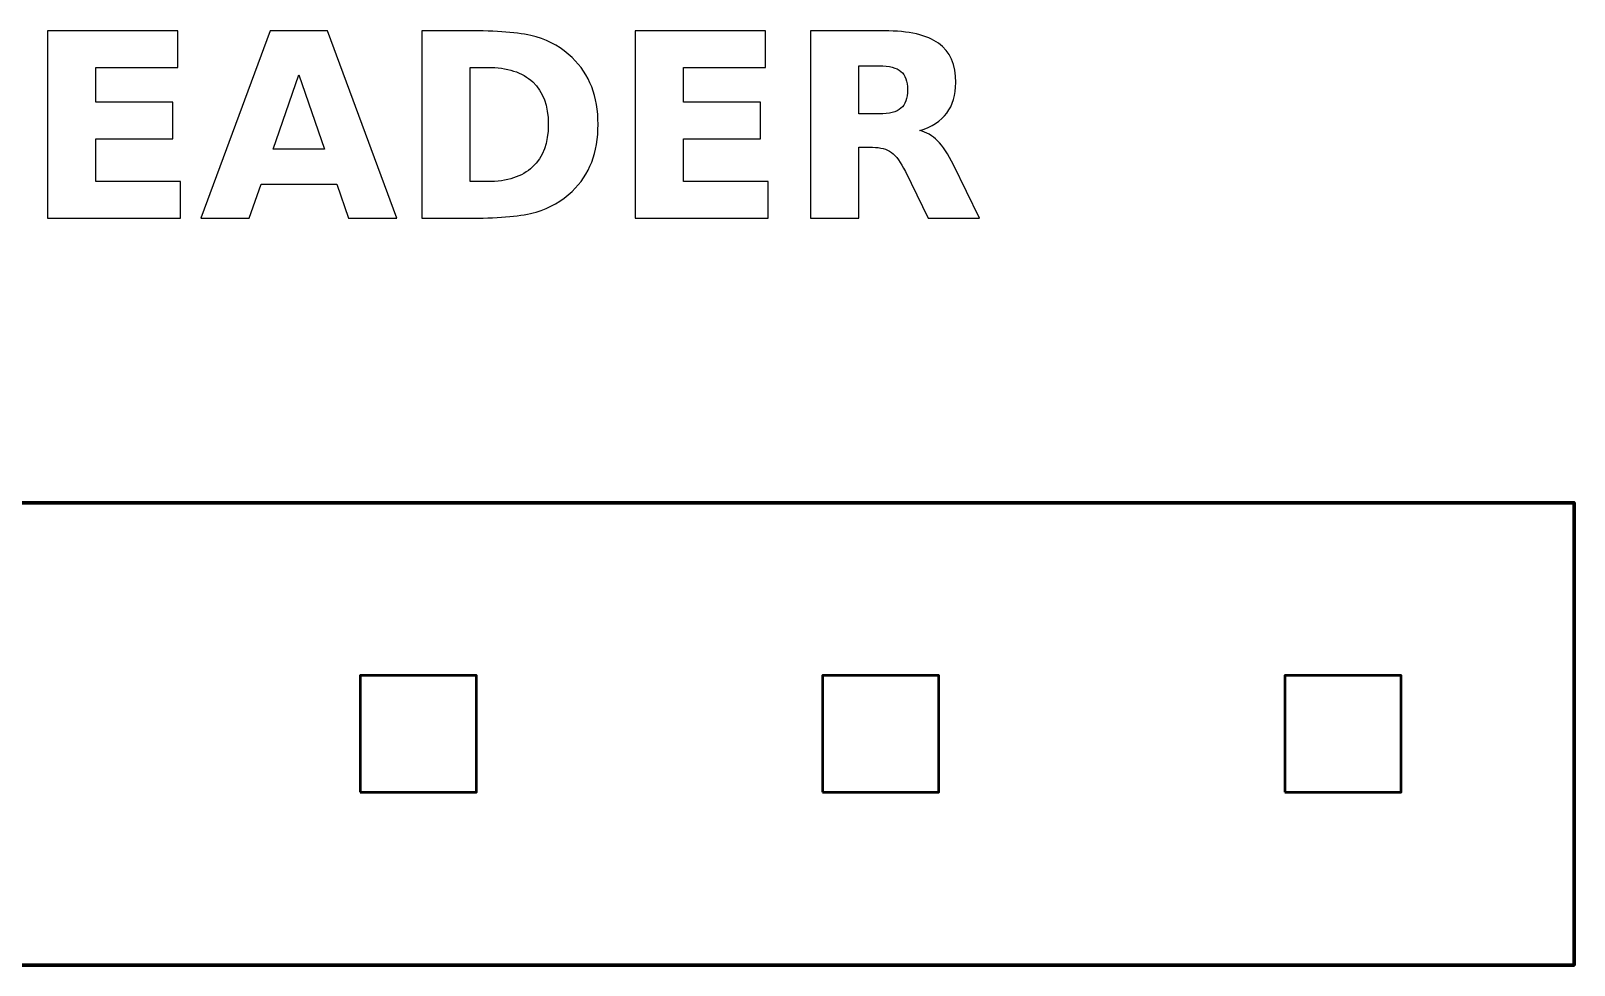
# Model space of a CAD drawing. Header units: centimetres. Extents: x -11.77 to -9.23, y -15.14 to -14.3.
# Drawn here: x -10.078 to -9.23, y -14.977 to -14.464 of the extents above; entities that cross this region are included whole.
import ezdxf

# ---------------------------------------------------------------- set-up
doc = ezdxf.new("R2010")
doc.units = ezdxf.units.CM
doc.header["$MEASUREMENT"] = 0
doc.layers.add('Layer 1', color=7, linetype='Continuous')

msp = doc.modelspace()

# ---------------------------------------------------------------- linework, layer by layer
at = {"layer": 'Layer 1', "color": 7, "lineweight": 100}
msp.add_lwpolyline([(-11.77, -14.977), (-9.23, -14.977), (-9.23, -14.723), (-11.77, -14.723), (-11.77, -14.977)], close=True, dxfattribs=at)
at = {"layer": 'Layer 1', "color": 7, "lineweight": 50}
for points in [[(-9.897, -14.882), (-9.833, -14.882), (-9.833, -14.818), (-9.897, -14.818), (-9.897, -14.882)], [(-9.643, -14.882), (-9.579, -14.882), (-9.579, -14.818), (-9.643, -14.818), (-9.643, -14.882)], [(-9.389, -14.882), (-9.325, -14.882), (-9.325, -14.818), (-9.389, -14.818), (-9.389, -14.882)]]:
    msp.add_lwpolyline(points, close=True, dxfattribs=at)
at = {"layer": 'Layer 1', "color": 250}
for points, knots in [([(-10.06863, -14.46385), (-10.06863, -14.46385), (-9.99704, -14.46385), (-9.99704, -14.46385), (-9.99704, -14.46385), (-9.99704, -14.46385), (-9.99704, -14.48391), (-9.99704, -14.48391), (-9.99704, -14.48391), (-9.99704, -14.48391), (-10.0421, -14.48391), (-10.0421, -14.48391), (-10.0421, -14.48391), (-10.0421, -14.48391), (-10.0421, -14.50306), (-10.0421, -14.50306), (-10.0421, -14.50306), (-10.0421, -14.50306), (-9.99975, -14.50306), (-9.99975, -14.50306), (-9.99975, -14.50306), (-9.99975, -14.50306), (-9.99975, -14.52312), (-9.99975, -14.52312), (-9.99975, -14.52312), (-9.99975, -14.52312), (-10.0421, -14.52312), (-10.0421, -14.52312), (-10.0421, -14.52312), (-10.0421, -14.52312), (-10.0421, -14.54666), (-10.0421, -14.54666), (-10.0421, -14.54666), (-10.0421, -14.54666), (-9.99554, -14.54666), (-9.99554, -14.54666), (-9.99554, -14.54666), (-9.99554, -14.54666), (-9.99554, -14.56672), (-9.99554, -14.56672), (-9.99554, -14.56672), (-9.99554, -14.56672), (-10.06863, -14.56672), (-10.06863, -14.56672), (-10.06863, -14.56672), (-10.06863, -14.56672), (-10.06863, -14.46385), (-10.06863, -14.46385)], [0, 0, 0, 0, 0.083333, 0.083333, 0.083333, 0.083333, 0.166667, 0.166667, 0.166667, 0.166667, 0.25, 0.25, 0.25, 0.25, 0.333333, 0.333333, 0.333333, 0.333333, 0.416667, 0.416667, 0.416667, 0.416667, 0.5, 0.5, 0.5, 0.5, 0.583333, 0.583333, 0.583333, 0.583333, 0.666667, 0.666667, 0.666667, 0.666667, 0.75, 0.75, 0.75, 0.75, 0.833333, 0.833333, 0.833333, 0.833333, 0.916667, 0.916667, 0.916667, 0.916667, 1, 1, 1, 1]), ([(-9.90981, -14.548), (-9.90981, -14.548), (-9.9513, -14.548), (-9.9513, -14.548), (-9.9513, -14.548), (-9.9513, -14.548), (-9.95784, -14.56672), (-9.95784, -14.56672), (-9.95784, -14.56672), (-9.95784, -14.56672), (-9.98451, -14.56672), (-9.98451, -14.56672), (-9.98451, -14.56672), (-9.98451, -14.56672), (-9.94641, -14.46385), (-9.94641, -14.46385), (-9.94641, -14.46385), (-9.94641, -14.46385), (-9.91478, -14.46385), (-9.91478, -14.46385), (-9.91478, -14.46385), (-9.91478, -14.46385), (-9.87668, -14.56672), (-9.87668, -14.56672), (-9.87668, -14.56672), (-9.87668, -14.56672), (-9.90335, -14.56672), (-9.90335, -14.56672), (-9.90335, -14.56672), (-9.90335, -14.56672), (-9.90981, -14.548), (-9.90981, -14.548)], [0, 0, 0, 0, 0.125, 0.125, 0.125, 0.125, 0.25, 0.25, 0.25, 0.25, 0.375, 0.375, 0.375, 0.375, 0.5, 0.5, 0.5, 0.5, 0.625, 0.625, 0.625, 0.625, 0.75, 0.75, 0.75, 0.75, 0.875, 0.875, 0.875, 0.875, 1, 1, 1, 1]), ([(-9.86301, -14.46385), (-9.86301, -14.46385), (-9.83502, -14.46385), (-9.83502, -14.46385), (-9.83502, -14.46385), (-9.81941, -14.46385), (-9.80779, -14.46496), (-9.80015, -14.46719), (-9.80015, -14.46719), (-9.7925, -14.46942), (-9.78594, -14.47319), (-9.78046, -14.47853), (-9.78046, -14.47853), (-9.77564, -14.48316), (-9.77207, -14.48852), (-9.76971, -14.49459), (-9.76971, -14.49459), (-9.76739, -14.50063), (-9.76621, -14.5075), (-9.76621, -14.51519), (-9.76621, -14.51519), (-9.76621, -14.52295), (-9.76739, -14.52987), (-9.76971, -14.53596), (-9.76971, -14.53596), (-9.77207, -14.54205), (-9.77564, -14.54741), (-9.78046, -14.55204), (-9.78046, -14.55204), (-9.78599, -14.55738), (-9.7926, -14.56115), (-9.80031, -14.56338), (-9.80031, -14.56338), (-9.80803, -14.56561), (-9.8196, -14.56672), (-9.83502, -14.56672), (-9.83502, -14.56672), (-9.83502, -14.56672), (-9.86301, -14.56672), (-9.86301, -14.56672), (-9.86301, -14.56672), (-9.86301, -14.56672), (-9.86301, -14.46385), (-9.86301, -14.46385)], [0, 0, 0, 0, 0.090909, 0.090909, 0.090909, 0.090909, 0.181818, 0.181818, 0.181818, 0.181818, 0.272727, 0.272727, 0.272727, 0.272727, 0.363636, 0.363636, 0.363636, 0.363636, 0.454545, 0.454545, 0.454545, 0.454545, 0.545455, 0.545455, 0.545455, 0.545455, 0.636364, 0.636364, 0.636364, 0.636364, 0.727273, 0.727273, 0.727273, 0.727273, 0.818182, 0.818182, 0.818182, 0.818182, 0.909091, 0.909091, 0.909091, 0.909091, 1, 1, 1, 1]), ([(-9.74589, -14.46385), (-9.74589, -14.46385), (-9.6743, -14.46385), (-9.6743, -14.46385), (-9.6743, -14.46385), (-9.6743, -14.46385), (-9.6743, -14.48391), (-9.6743, -14.48391), (-9.6743, -14.48391), (-9.6743, -14.48391), (-9.71936, -14.48391), (-9.71936, -14.48391), (-9.71936, -14.48391), (-9.71936, -14.48391), (-9.71936, -14.50306), (-9.71936, -14.50306), (-9.71936, -14.50306), (-9.71936, -14.50306), (-9.67701, -14.50306), (-9.67701, -14.50306), (-9.67701, -14.50306), (-9.67701, -14.50306), (-9.67701, -14.52312), (-9.67701, -14.52312), (-9.67701, -14.52312), (-9.67701, -14.52312), (-9.71936, -14.52312), (-9.71936, -14.52312), (-9.71936, -14.52312), (-9.71936, -14.52312), (-9.71936, -14.54666), (-9.71936, -14.54666), (-9.71936, -14.54666), (-9.71936, -14.54666), (-9.6728, -14.54666), (-9.6728, -14.54666), (-9.6728, -14.54666), (-9.6728, -14.54666), (-9.6728, -14.56672), (-9.6728, -14.56672), (-9.6728, -14.56672), (-9.6728, -14.56672), (-9.74589, -14.56672), (-9.74589, -14.56672), (-9.74589, -14.56672), (-9.74589, -14.56672), (-9.74589, -14.46385), (-9.74589, -14.46385)], [0, 0, 0, 0, 0.083333, 0.083333, 0.083333, 0.083333, 0.166667, 0.166667, 0.166667, 0.166667, 0.25, 0.25, 0.25, 0.25, 0.333333, 0.333333, 0.333333, 0.333333, 0.416667, 0.416667, 0.416667, 0.416667, 0.5, 0.5, 0.5, 0.5, 0.583333, 0.583333, 0.583333, 0.583333, 0.666667, 0.666667, 0.666667, 0.666667, 0.75, 0.75, 0.75, 0.75, 0.833333, 0.833333, 0.833333, 0.833333, 0.916667, 0.916667, 0.916667, 0.916667, 1, 1, 1, 1]), ([(-9.62296, -14.5278), (-9.62296, -14.5278), (-9.62296, -14.56672), (-9.62296, -14.56672), (-9.62296, -14.56672), (-9.62296, -14.56672), (-9.64949, -14.56672), (-9.64949, -14.56672), (-9.64949, -14.56672), (-9.64949, -14.56672), (-9.64949, -14.46385), (-9.64949, -14.46385), (-9.64949, -14.46385), (-9.64949, -14.46385), (-9.60897, -14.46385), (-9.60897, -14.46385), (-9.60897, -14.46385), (-9.59542, -14.46385), (-9.58547, -14.46613), (-9.57917, -14.47067), (-9.57917, -14.47067), (-9.57285, -14.47521), (-9.56969, -14.48241), (-9.56969, -14.49224), (-9.56969, -14.49224), (-9.56969, -14.49903), (-9.57134, -14.50463), (-9.57461, -14.50898), (-9.57461, -14.50898), (-9.5779, -14.51336), (-9.58286, -14.51658), (-9.58947, -14.51863), (-9.58947, -14.51863), (-9.58585, -14.51947), (-9.58258, -14.52133), (-9.57971, -14.52425), (-9.57971, -14.52425), (-9.57684, -14.52716), (-9.57395, -14.53158), (-9.57101, -14.53751), (-9.57101, -14.53751), (-9.57101, -14.53751), (-9.55659, -14.56672), (-9.55659, -14.56672), (-9.55659, -14.56672), (-9.55659, -14.56672), (-9.58486, -14.56672), (-9.58486, -14.56672), (-9.58486, -14.56672), (-9.58486, -14.56672), (-9.5974, -14.54116), (-9.5974, -14.54116), (-9.5974, -14.54116), (-9.59991, -14.53603), (-9.60248, -14.5325), (-9.60509, -14.53062), (-9.60509, -14.53062), (-9.60768, -14.52874), (-9.61113, -14.5278), (-9.61546, -14.5278), (-9.61546, -14.5278), (-9.61546, -14.5278), (-9.62296, -14.5278), (-9.62296, -14.5278)], [0, 0, 0, 0, 0.0625, 0.0625, 0.0625, 0.0625, 0.125, 0.125, 0.125, 0.125, 0.1875, 0.1875, 0.1875, 0.1875, 0.25, 0.25, 0.25, 0.25, 0.3125, 0.3125, 0.3125, 0.3125, 0.375, 0.375, 0.375, 0.375, 0.4375, 0.4375, 0.4375, 0.4375, 0.5, 0.5, 0.5, 0.5, 0.5625, 0.5625, 0.5625, 0.5625, 0.625, 0.625, 0.625, 0.625, 0.6875, 0.6875, 0.6875, 0.6875, 0.75, 0.75, 0.75, 0.75, 0.8125, 0.8125, 0.8125, 0.8125, 0.875, 0.875, 0.875, 0.875, 0.9375, 0.9375, 0.9375, 0.9375, 1, 1, 1, 1]), ([(-9.94469, -14.5289), (-9.94469, -14.5289), (-9.91649, -14.5289), (-9.91649, -14.5289), (-9.91649, -14.5289), (-9.91649, -14.5289), (-9.93056, -14.48798), (-9.93056, -14.48798), (-9.93056, -14.48798), (-9.93056, -14.48798), (-9.94469, -14.5289), (-9.94469, -14.5289)], [0, 0, 0, 0, 0.333333, 0.333333, 0.333333, 0.333333, 0.666667, 0.666667, 0.666667, 0.666667, 1, 1, 1, 1]), ([(-9.83648, -14.48391), (-9.83648, -14.48391), (-9.83648, -14.54666), (-9.83648, -14.54666), (-9.83648, -14.54666), (-9.83648, -14.54666), (-9.82698, -14.54666), (-9.82698, -14.54666), (-9.82698, -14.54666), (-9.81614, -14.54666), (-9.80786, -14.54398), (-9.80215, -14.53859), (-9.80215, -14.53859), (-9.79643, -14.53323), (-9.79356, -14.52542), (-9.79356, -14.51519), (-9.79356, -14.51519), (-9.79356, -14.50498), (-9.79641, -14.49722), (-9.8021, -14.49191), (-9.8021, -14.49191), (-9.80779, -14.48657), (-9.81609, -14.48391), (-9.82698, -14.48391), (-9.82698, -14.48391), (-9.82698, -14.48391), (-9.83648, -14.48391), (-9.83648, -14.48391)], [0, 0, 0, 0, 0.142857, 0.142857, 0.142857, 0.142857, 0.285714, 0.285714, 0.285714, 0.285714, 0.428571, 0.428571, 0.428571, 0.428571, 0.571429, 0.571429, 0.571429, 0.571429, 0.714286, 0.714286, 0.714286, 0.714286, 0.857143, 0.857143, 0.857143, 0.857143, 1, 1, 1, 1]), ([(-9.61179, -14.50948), (-9.60624, -14.50948), (-9.60224, -14.50844), (-9.59984, -14.50637), (-9.59984, -14.50637), (-9.59742, -14.5043), (-9.59622, -14.50089), (-9.59622, -14.49616), (-9.59622, -14.49616), (-9.59622, -14.49148), (-9.59742, -14.48812), (-9.59984, -14.4861), (-9.59984, -14.4861), (-9.60224, -14.48408), (-9.60624, -14.48307), (-9.61179, -14.48307), (-9.61179, -14.48307), (-9.61179, -14.48307), (-9.62296, -14.48307), (-9.62296, -14.48307), (-9.62296, -14.48307), (-9.62296, -14.48307), (-9.62296, -14.50948), (-9.62296, -14.50948), (-9.62296, -14.50948), (-9.62296, -14.50948), (-9.61179, -14.50948), (-9.61179, -14.50948)], [0, 0, 0, 0, 0.142857, 0.142857, 0.142857, 0.142857, 0.285714, 0.285714, 0.285714, 0.285714, 0.428571, 0.428571, 0.428571, 0.428571, 0.571429, 0.571429, 0.571429, 0.571429, 0.714286, 0.714286, 0.714286, 0.714286, 0.857143, 0.857143, 0.857143, 0.857143, 1, 1, 1, 1])]:
    msp.add_open_spline(points, degree=3, knots=knots, dxfattribs=at)

doc.saveas('drawing.dxf')
